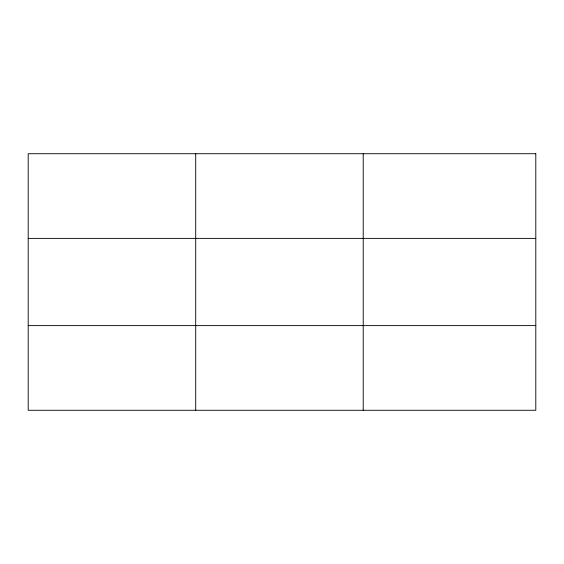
<?xml version="1.0" encoding="UTF-8"?>
<svg xmlns="http://www.w3.org/2000/svg" width="564" height="564" viewBox="0 0 564 564"><rect width="100%" height="100%" fill="white"/><g stroke="black" fill="none" stroke-linecap="round" stroke-linejoin="round"><path stroke-width="0.85" d="M195.708 410.275L195.708 153.725M363.216 410.275L363.216 153.725M28.2 238.389L535.8 238.389M28.2 325.611L535.8 325.611M535.8 153.725L535.8 410.275L28.2 410.275L28.2 153.725L535.8 153.725"/></g></svg>
